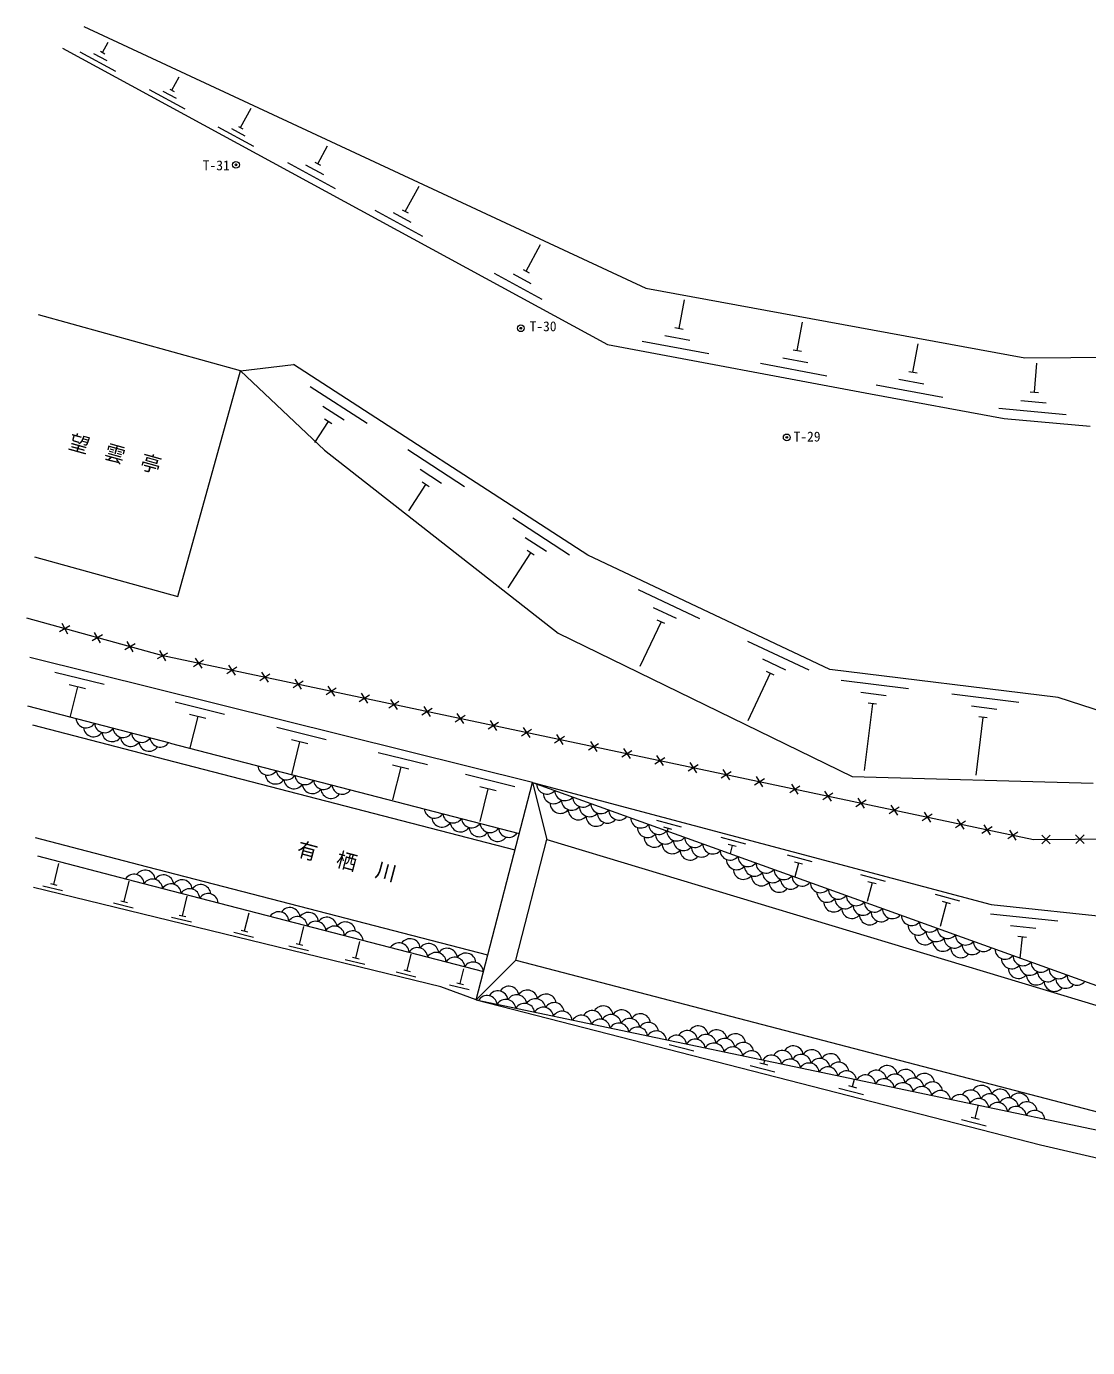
# Model space of a CAD drawing. Units: millimetres, scale not verified. Extents: x 343 to 153972, y 3534 to 128167.
# Drawn here: x 343 to 31659, y 3679 to 42693 of the extents above; entities that cross this region are included whole.
import ezdxf
from ezdxf.enums import TextEntityAlignment as Align

# ---------------------------------------------------------------- set-up
doc = ezdxf.new("R2010")
doc.units = ezdxf.units.MM
doc.header["$LTSCALE"] = 100
doc.header["$PDMODE"] = 32
doc.header["$PDSIZE"] = 50
doc.layers.add('0-0通り芯', color=4, linetype='Continuous', lineweight=13)
doc.styles.add('ＭＳ ゴシック', font='')
doc.styles.get('ＭＳ ゴシック').set_extended_font_data('MS Gothic')

msp = doc.modelspace()

# ---------------------------------------------------------------- linework, layer by layer
at = {"layer": '0-0通り芯', "color": 3}
for p, q in [((2040.1, 42693.4), (18618.1, 34963.7)), ((1410.6, 42052.8), (17489.6, 33302.8)), ((18618.1, 34963.7), (29812.6, 32902.3)), ((6657.1, 32525.5), (701.3, 34174.4)), ((17489.6, 33302.8), (25249.6, 31846.5)), ((29812.6, 32902.3), (41242.1, 33002.1)), ((29812.6, 32902.3), (34130.4, 32940)), ((4811.2, 25857.9), (6657.1, 32525.5)), ((6657.1, 32525.5), (8223.4, 32713.9)), ((6657.1, 32525.5), (9134.5, 30181.8)), ((16908.9, 27074.5), (8223.4, 32713.9)), ((25249.6, 31846.5), (29193.1, 31118.9)), ((29193.1, 31118.9), (31735.2, 30887)), ((9134.5, 30181.8), (16039.9, 24780.8)), ((581.8, 27028.8), (4811.2, 25857.9)), ((24050.6, 23707.7), (16908.9, 27074.5)), ((343, 25225.5), (4330.5, 24121.5)), ((16039.9, 24780.8), (24713.3, 20538.4)), ((15274.6, 20370.8), (438.8, 24059.5)), ((4330.5, 24121.5), (30063.7, 18680)), ((30789.1, 22877.5), (24050.6, 23707.7)), ((32190.2, 22427.8), (30789.1, 22877.5)), ((4586.1, 21528.9), (387.6, 22622.3)), ((517.2, 22071.8), (4461.3, 21044.7)), ((4586.1, 21528.9), (14883.9, 18862.2)), ((4457, 21045.8), (14758.5, 18378.1)), ((13611.2, 13947.4), (15274.6, 20370.8)), ((15274.6, 20370.8), (28810.4, 16764)), ((15274.6, 20370.8), (33098.8, 13943.5)), ((15274.6, 20370.8), (15704.8, 18683.5)), ((24713.3, 20538.4), (31827.2, 20346.4)), ((596.9, 18737.4), (3653.1, 17941.5)), ((14781.2, 15117.5), (15704.7, 18683.6)), ((15704.8, 18683.5), (33009.5, 13451.5)), ((30063.7, 18680), (33746.5, 18712.1)), ((667.2, 18202.4), (3528.3, 17457.3)), ((3653.1, 17941.5), (13954.6, 15273.8)), ((12574.9, 14336.2), (550.1, 17270)), ((3528.3, 17457.3), (13829.3, 14789.7)), ((28810.4, 16764), (35420.7, 16059.6)), ((13611.2, 13947.4), (14781.2, 15117.5)), ((14781.2, 15117.5), (32473.7, 10499.8)), ((13611.4, 13948.3), (12574.9, 14336.2)), ((13611.2, 13947.4), (30269.4, 9664.4)), ((13611.2, 13947.4), (32384.4, 10007.8)), ((30269.4, 9664.4), (55965.5, 3679.1))]:
    msp.add_line(p, q, dxfattribs=at)
at = {"layer": '0-0通り芯'}
for p, q in [((2592.5, 41922), (2757.8, 42225.7)), ((1922.1, 41945.3), (2976.1, 41371.7)), ((2323.2, 41897.8), (2718.5, 41682.7)), ((2526.7, 41957.8), (2658.4, 41886.1)), ((4637.2, 40809.3), (4852.3, 41204.5)), ((3966.8, 40832.6), (5020.8, 40259)), ((4367.9, 40785.1), (4763.1, 40570)), ((4571.3, 40845.1), (4703.1, 40773.4)), ((6665.2, 39705.7), (6975.3, 40275.5)), ((5994.8, 39728.9), (7048.8, 39155.4)), ((6395.9, 39681.5), (6791.1, 39466.4)), ((6599.3, 39741.5), (6731.1, 39669.8)), ((8938.3, 38639.4), (9225.1, 39166.5)), ((8044.4, 38670.5), (9449.8, 37905.7)), ((8850.5, 38687.2), (9026.1, 38591.6)), ((8579.2, 38607.2), (9106.2, 38320.4)), ((11523.2, 37232.8), (11930, 37980.3)), ((10629.3, 37263.8), (12034.7, 36499)), ((11164.1, 37200.5), (11691.1, 36913.7)), ((11435.4, 37280.6), (11611, 37185)), ((15087.6, 35463.8), (15517.1, 36252.9)), ((14999.8, 35511.6), (15175.5, 35416)), ((14145.9, 35407), (15551.3, 34642.2)), ((14704.6, 35387.6), (15231.6, 35100.8)), ((19604.1, 33775.9), (19761.8, 34616.2)), ((23089.9, 33121.7), (23247.6, 33962.1)), ((19182.9, 33565), (19920.1, 33426.6)), ((19481.2, 33799), (19726.9, 33752.9)), ((18516.1, 33400.1), (20481.8, 33031.2)), ((26505.2, 32484.2), (26660.3, 33325)), ((22668.8, 32910.8), (23405.9, 32772.4)), ((22967, 33144.8), (23212.7, 33098.7)), ((22001.9, 32746), (23967.6, 32377.1)), ((26382.3, 32506.9), (26628.1, 32461.6)), ((30088.1, 31895.8), (30165.7, 32747.3)), ((10395.5, 30963.8), (8718, 32053)), ((25418.4, 32105.1), (27385.2, 31742.2)), ((26084.7, 32272), (26822.2, 32135.9)), ((29688.8, 31646), (30435.7, 31577.9)), ((29963.6, 31907.2), (30212.6, 31884.4)), ((9716.1, 31065.2), (9087, 31473.6)), ((29040.5, 31419), (31032.2, 31237.3)), ((9246.3, 31030.3), (8843.3, 30409.6)), ((9351.2, 30962.3), (9141.5, 31098.4)), ((13271.7, 29096.3), (11594.3, 30185.5)), ((12592.3, 29197.6), (11963.3, 29606.1)), ((12122.6, 29162.8), (11622.7, 28393)), ((12227.4, 29094.8), (12017.7, 29230.9)), ((16371.5, 27083.6), (14694.1, 28172.8)), ((15692.1, 27185), (15063.1, 27593.4)), ((15222.4, 27150.1), (14549.4, 26113.7)), ((15327.2, 27082.1), (15117.5, 27218.2)), ((20218.1, 25199.4), (18409, 26052.2)), ((19531.2, 25208.1), (18852.8, 25527.9)), ((1316.1, 24826.4), (1623.7, 25000.6)), ((1382.8, 25067.3), (1557, 24759.6)), ((19070.5, 25110.2), (18450, 23793.9)), ((19183.6, 25056.9), (18957.4, 25163.5)), ((2279.9, 24559.5), (2587.5, 24733.8)), ((2346.6, 24800.5), (2520.8, 24492.8)), ((3243.6, 24292.7), (3551.2, 24467)), ((3310.3, 24533.7), (3484.5, 24226)), ((4207.3, 24025.9), (4515, 24200.1)), ((4274.1, 24266.8), (4448.3, 23959.2)), ((23442.1, 23679.5), (21633.1, 24532.3)), ((5275.2, 23794), (5571.5, 23986.9)), ((5326.9, 24038.6), (5519.8, 23742.3)), ((6305.3, 23831.7), (6498.2, 23535.4)), ((22755.2, 23688.2), (22076.9, 24008)), ((2635.6, 23255.6), (1180, 23617.6)), ((6253.6, 23587.1), (6549.9, 23780)), ((7231.9, 23380.2), (7528.3, 23573.1)), ((7283.7, 23624.8), (7476.5, 23328.5)), ((8262, 23417.9), (8454.9, 23121.6)), ((22294.5, 23590.3), (21632.3, 22185.7)), ((22407.6, 23537), (22181.5, 23643.6)), ((2090.1, 23133.7), (1604.9, 23254.3)), ((1847.5, 23194), (1620.9, 22282.7)), ((8210.3, 23173.3), (8506.6, 23366.2)), ((9188.7, 22966.4), (9485, 23159.3)), ((9240.4, 23211), (9433.3, 22914.7)), ((26370.4, 23134.7), (24385.4, 23379.3)), ((25715.2, 22928.3), (24970.8, 23020)), ((6184.4, 22373.3), (4728.7, 22735.2)), ((10167, 22759.6), (10463.3, 22952.4)), ((10218.8, 23004.2), (10411.6, 22707.8)), ((11038.2, 22575.3), (11334.5, 22768.2)), ((11089.9, 22819.9), (11282.8, 22523.6)), ((25308.2, 22691.3), (25065.5, 20721.8)), ((25432.2, 22676), (25184.1, 22706.6)), ((29635.2, 22732.5), (27650.2, 22977.1)), ((5638.8, 22251.3), (5153.6, 22372)), ((5396.3, 22311.6), (5166, 21385.7)), ((12016.6, 22368.5), (12312.9, 22561.3)), ((12068.3, 22613.1), (12261.2, 22316.7)), ((12994.9, 22161.6), (13291.3, 22354.4)), ((13046.7, 22406.2), (13239.5, 22109.9)), ((28980, 22526), (28235.6, 22617.8)), ((28573, 22289), (28362.4, 20579.9)), ((28697, 22273.8), (28448.9, 22304.3)), ((9191.7, 21625.6), (7736, 21987.5)), ((13973.3, 21954.7), (14269.6, 22147.6)), ((14025, 22199.3), (14217.9, 21903)), ((14951.7, 21747.8), (15248, 21940.7)), ((15003.4, 21992.4), (15196.3, 21696.1)), ((8646.1, 21503.6), (8160.9, 21624.3)), ((8403.5, 21563.9), (8162.3, 20593.5)), ((15930, 21540.9), (16226.3, 21733.8)), ((15981.8, 21785.5), (16174.6, 21489.2)), ((16933.6, 21328.7), (17230, 21521.6)), ((16985.4, 21573.3), (17178.2, 21277)), ((12177.9, 20883.1), (10722.3, 21245)), ((17912, 21121.8), (18208.3, 21314.7)), ((17963.7, 21366.4), (18156.6, 21070.1)), ((18890.4, 20914.9), (19186.7, 21107.8)), ((18942.1, 21159.5), (19135, 20863.2)), ((11632.4, 20761.1), (11147.2, 20881.8)), ((11389.8, 20821.5), (11148.5, 19851)), ((19868.8, 20708), (20165.1, 20900.9)), ((19920.5, 20952.6), (20113.3, 20656.3)), ((20847.1, 20501.1), (21143.4, 20694)), ((20898.8, 20745.7), (21091.7, 20449.4)), ((14752.3, 20243), (13296.7, 20604.9)), ((21825.5, 20294.3), (22121.8, 20487.1)), ((21877.2, 20538.9), (22070.1, 20242.5)), ((22919.4, 20318.5), (23112.2, 20022.2)), ((14206.8, 20121), (13721.6, 20241.7)), ((13964.2, 20181.4), (13722.9, 19210.9)), ((22867.6, 20073.9), (23164, 20266.8)), ((23846, 19867), (24142.3, 20059.9)), ((23897.7, 20111.6), (24090.6, 19815.3)), ((24876.1, 19904.7), (25069, 19608.4)), ((24824.4, 19660.1), (25120.7, 19853)), ((25802.7, 19453.2), (26099.1, 19646.1)), ((25854.5, 19697.8), (26047.3, 19401.5)), ((19672.7, 19051.4), (18948, 19244.5)), ((26781.1, 19246.4), (27077.4, 19439.2)), ((26832.8, 19490.9), (27025.7, 19194.6)), ((27759.5, 19039.5), (28055.8, 19232.3)), ((27811.2, 19284.1), (28004.1, 18987.7)), ((28595, 19118.3), (28787.9, 18822)), ((19394.5, 18978), (19152.9, 19042.4)), ((19273.7, 19010.2), (19249.2, 18918.3)), ((21569.2, 18546), (20844.5, 18739.1)), ((28543.3, 18873.7), (28839.6, 19066.6)), ((29301.9, 18713.3), (29598.2, 18906.2)), ((29353.6, 18957.9), (29546.5, 18661.6)), ((30306.7, 18807.1), (30558.9, 18559.3)), ((30308.9, 18557.1), (30556.7, 18809.3)), ((31306.6, 18815.8), (31558.8, 18568)), ((31308.8, 18565.8), (31556.6, 18818)), ((21291, 18472.7), (21049.4, 18537)), ((21170.2, 18504.9), (21107, 18267.7)), ((1146.8, 17356), (1297.8, 17974.6)), ((23528, 18024.1), (22803.3, 18217.2)), ((23249.7, 17950.7), (23008.2, 18015.1)), ((23128.9, 17982.9), (23020.9, 17577.5)), ((25697.3, 17446), (24972.6, 17639.1)), ((828.7, 17317.8), (1411.6, 17175.6)), ((1049.7, 17379.7), (1244, 17332.3)), ((3226.8, 16848.5), (3373, 17447.9)), ((25298.3, 17404.9), (25151.5, 16854.1)), ((25419, 17372.7), (25177.5, 17437.1)), ((2908.7, 16810.4), (3491.6, 16668.1)), ((3129.6, 16872.3), (3324, 16824.8)), ((4947, 16428.9), (5088.7, 17009.7)), ((27894, 16860.7), (27169.3, 17053.8)), ((27494.9, 16819.5), (27307, 16114.3)), ((27615.7, 16787.4), (27374.2, 16851.7)), ((4628.8, 16390.7), (5211.7, 16248.5)), ((4849.8, 16452.6), (5044.1, 16405.2)), ((6782, 15981.1), (6912.7, 16517)), ((30784.8, 16267), (28796.1, 16478.9)), ((6684.8, 16004.9), (6879.1, 15957.4)), ((8403.8, 15585.4), (8533.5, 16117.2)), ((30133.2, 16049.8), (29387.4, 16129.3)), ((6463.9, 15943), (7046.8, 15800.7)), ((8306.7, 15609.2), (8501, 15561.7)), ((10063.2, 15180.6), (10182.2, 15668.4)), ((29854.4, 15792.9), (29605.8, 15819.4)), ((29730.1, 15806.1), (29663.6, 15182.2)), ((8085.7, 15547.3), (8668.6, 15405)), ((11574.4, 14811.9), (11693.3, 15299.2)), ((9745.1, 15142.4), (10328, 15000.2)), ((9966.1, 15204.3), (10160.4, 15156.9)), ((11477.3, 14835.6), (11671.6, 14788.2)), ((13143.5, 14429.1), (13250.1, 14866.2)), ((11256.3, 14773.7), (11839.2, 14631.5)), ((13046.3, 14452.8), (13240.6, 14405.3)), ((12825.4, 14390.9), (13408.3, 14248.7)), ((19314.8, 12628.1), (20041.1, 12441.4)), ((22104, 12058.1), (22130.1, 12159.7)), ((21705.3, 12013.5), (22431.7, 11826.7)), ((21982.9, 12089.2), (22225.1, 12027)), ((24322.9, 11340.5), (25049.3, 11153.7)), ((24600.5, 11416.2), (24842.6, 11354)), ((24721.6, 11385.1), (24777.9, 11604.1)), ((28341.7, 10454.3), (28439.8, 10835.6)), ((27943.1, 10409.7), (28669.4, 10222.9)), ((28220.7, 10485.4), (28462.8, 10423.2))]:
    msp.add_line(p, q, dxfattribs=at)
for centre in [(6526.9, 38606), (14933.1, 33781), (22781.9, 30557.4)]:
    msp.add_circle(centre, 100, dxfattribs=at)
for centre, start, end in [((2102.9, 22278.9), 184.87403, 325.93163), ((2323.4, 22014.8), 184.87403, 325.93163), ((2649.6, 22136.5), 184.87403, 325.93163), ((3196.4, 21994.1), 184.87403, 325.93163), ((2870.2, 21872.4), 184.87403, 325.93163), ((3416.9, 21730), 184.87403, 325.93163), ((3743.1, 21851.7), 184.87403, 325.93163), ((3963.7, 21587.6), 184.87403, 325.93163), ((4289.9, 21709.4), 184.87403, 325.93163), ((7470, 20885.3), 184.95273, 326.01031), ((8017, 20743.7), 184.95273, 326.01031), ((7691, 20621.5), 184.95273, 326.01031), ((8237.9, 20479.9), 184.95273, 326.01031), ((8564, 20602.1), 184.95273, 326.01031), ((8784.9, 20338.3), 184.95273, 326.01031), ((9110.9, 20460.4), 184.95273, 326.01031), ((9657.9, 20318.8), 184.95273, 326.01031), ((15704.2, 20322.2), 179.64228, 320.69987), ((9331.8, 20196.6), 184.95273, 326.01031), ((15899.8, 20039), 179.64228, 320.69987), ((16235.7, 20130.5), 179.64228, 320.69987), ((16767.3, 19938.8), 179.64228, 320.69987), ((12385.8, 19612.4), 184.95273, 326.01031), ((16100.1, 19754.2), 179.64228, 320.69987), ((16431.3, 19847.4), 179.64228, 320.69987), ((16631.6, 19562.6), 179.64228, 320.69987), ((16962.8, 19655.7), 179.64228, 320.69987), ((17298.7, 19747.2), 179.64228, 320.69987), ((17830.3, 19555.5), 179.64228, 320.69987), ((12606.7, 19348.5), 184.95273, 326.01031), ((12932.8, 19470.7), 184.95273, 326.01031), ((13153.7, 19206.9), 184.95273, 326.01031), ((13479.7, 19329.1), 184.95273, 326.01031), ((14026.7, 19187.4), 184.95273, 326.01031), ((17158.4, 19372.6), 179.64228, 320.69987), ((17494.3, 19464.1), 179.64228, 320.69987), ((18475.8, 19322.8), 179.64228, 320.69987), ((19007.3, 19131.1), 179.64228, 320.69987), ((13700.7, 19065.3), 184.95273, 326.01031), ((14247.6, 18923.6), 184.95273, 326.01031), ((14573.7, 19045.8), 184.95273, 326.01031), ((18671.4, 19039.6), 179.64228, 320.69987), ((18871.6, 18754.8), 179.64228, 320.69987), ((19202.9, 18848), 179.64228, 320.69987), ((19538.8, 18939.4), 179.64228, 320.69987), ((20070.3, 18747.8), 179.64228, 320.69987), ((19403.1, 18563.2), 179.64228, 320.69987), ((19734.4, 18656.3), 179.64228, 320.69987), ((19929.9, 18373.2), 179.64228, 320.69987), ((20265.9, 18464.7), 179.64228, 320.69987), ((20601.8, 18556.1), 179.64228, 320.69987), ((21108.2, 18373.5), 179.64228, 320.69987), ((21303.8, 18090.4), 179.64228, 320.69987), ((21639.7, 18181.9), 179.64228, 320.69987), ((22171.2, 17990.2), 179.64228, 320.69987), ((3517.4, 17356.8), 4.87403, 145.93162), ((3843.6, 17478.5), 4.87403, 145.93162), ((4390.4, 17336.1), 4.87403, 145.93162), ((21504, 17805.6), 179.64228, 320.69987), ((21835.3, 17898.7), 179.64228, 320.69987), ((22035.5, 17613.9), 179.64228, 320.69987), ((22366.8, 17707.1), 179.64228, 320.69987), ((22702.7, 17798.6), 179.64228, 320.69987), ((23234.2, 17606.9), 179.64228, 320.69987), ((4064.2, 17214.4), 4.87403, 145.93162), ((4611, 17072), 4.87403, 145.93162), ((4937.2, 17193.7), 4.87403, 145.93162), ((5157.7, 16929.6), 4.87403, 145.93162), ((5483.9, 17051.3), 4.87403, 145.93162), ((22562.3, 17424), 179.64228, 320.69987), ((22898.3, 17515.4), 179.64228, 320.69987), ((23774.8, 17412), 179.64228, 320.69987), ((24306.3, 17220.3), 179.64228, 320.69987), ((5704.5, 16787.2), 4.87403, 145.93162), ((23970.4, 17128.8), 179.64228, 320.69987), ((24170.6, 16844), 179.64228, 320.69987), ((24501.9, 16937.2), 179.64228, 320.69987), ((24837.8, 17028.7), 179.64228, 320.69987), ((25369.3, 16837), 179.64228, 320.69987), ((7789.4, 16250.6), 4.95271, 146.01032), ((8115.4, 16372.7), 4.95271, 146.01032), ((8336.3, 16108.9), 4.95271, 146.01032), ((8662.4, 16231.1), 4.95271, 146.01032), ((9209.3, 16089.4), 4.95271, 146.01032), ((24702.1, 16652.4), 179.64228, 320.69987), ((25033.4, 16745.5), 179.64228, 320.69987), ((25228.9, 16462.4), 179.64228, 320.69987), ((25564.9, 16553.9), 179.64228, 320.69987), ((25900.8, 16645.3), 179.64228, 320.69987), ((26466.2, 16441.5), 179.64228, 320.69987), ((8883.3, 15967.3), 4.95271, 146.01032), ((9430.3, 15825.6), 4.95271, 146.01032), ((9756.3, 15947.8), 4.95271, 146.01032), ((26661.7, 16158.4), 179.64228, 320.69987), ((26997.7, 16249.8), 179.64228, 320.69987), ((27529.2, 16058.2), 179.64228, 320.69987), ((9977.2, 15684), 4.95271, 146.01032), ((11339, 15331.3), 4.95271, 146.01032), ((11665, 15453.5), 4.95271, 146.01032), ((12212, 15311.9), 4.95271, 146.01032), ((26862, 15873.5), 179.64228, 320.69987), ((27193.2, 15966.7), 179.64228, 320.69987), ((27393.5, 15681.9), 179.64228, 320.69987), ((27724.7, 15775.1), 179.64228, 320.69987), ((28060.7, 15866.5), 179.64228, 320.69987), ((28592.2, 15674.9), 179.64228, 320.69987), ((11886, 15189.7), 4.95271, 146.01032), ((12432.9, 15048.1), 4.95271, 146.01032), ((12759, 15170.2), 4.95271, 146.01032), ((13305.9, 15028.6), 4.95271, 146.01032), ((27920.3, 15491.9), 179.64228, 320.69987), ((28256.2, 15583.4), 179.64228, 320.69987), ((29224.5, 15446.9), 179.64228, 320.69987), ((29756, 15255.2), 179.64228, 320.69987), ((12979.9, 14906.4), 4.95271, 146.01032), ((13526.8, 14764.8), 4.95271, 146.01032), ((29420, 15163.7), 179.64228, 320.69987), ((29620.3, 14878.9), 179.64228, 320.69987), ((29951.5, 14972.1), 179.64228, 320.69987), ((30287.5, 15063.6), 179.64228, 320.69987), ((30819, 14871.9), 179.64228, 320.69987), ((30151.8, 14687.3), 179.64228, 320.69987), ((30483, 14780.4), 179.64228, 320.69987), ((30678.6, 14497.3), 179.64228, 320.69987), ((31014.5, 14588.8), 179.64228, 320.69987), ((31350.5, 14680.2), 179.64228, 320.69987), ((13937.6, 13776.8), 7.61945, 148.67704), ((14257.5, 13914), 7.61945, 148.67704), ((14577.6, 14051.2), 7.61945, 148.67704), ((14810.5, 13797.9), 7.61945, 148.67704), ((15125.6, 13936.2), 7.61945, 148.67704), ((15678.6, 13820.1), 7.61945, 148.67704), ((14490.5, 13660.7), 7.61945, 148.67704), ((15043.5, 13544.7), 7.61945, 148.67704), ((15363.5, 13681.9), 7.61945, 148.67704), ((15596.4, 13428.7), 7.61945, 148.67704), ((15916.4, 13565.9), 7.61945, 148.67704), ((17360.1, 13467.3), 7.61945, 148.67704), ((16149.4, 13312.6), 7.61945, 148.67704), ((16720.1, 13192.8), 7.61945, 148.67704), ((17040.1, 13330), 7.61945, 148.67704), ((17273.1, 13076.8), 7.61945, 148.67704), ((17593.1, 13214), 7.61945, 148.67704), ((17908.2, 13352.2), 7.61945, 148.67704), ((18146, 13098), 7.61945, 148.67704), ((18461.1, 13236.2), 7.61945, 148.67704), ((18699, 12981.9), 7.61945, 148.67704), ((17826, 12960.8), 7.61945, 148.67704), ((18379, 12844.7), 7.61945, 148.67704), ((18931.9, 12728.7), 7.61945, 148.67704), ((19526.3, 12604), 7.61945, 148.67704), ((19846.3, 12741.2), 7.61945, 148.67704), ((20166.3, 12878.4), 7.61945, 148.67704), ((20399.3, 12625.1), 7.61945, 148.67704), ((20714.4, 12763.4), 7.61945, 148.67704), ((21267.3, 12647.3), 7.61945, 148.67704), ((20079.2, 12487.9), 7.61945, 148.67704), ((20632.2, 12371.9), 7.61945, 148.67704), ((20952.2, 12509.1), 7.61945, 148.67704), ((21185.2, 12255.8), 7.61945, 148.67704), ((21505.2, 12393), 7.61945, 148.67704), ((22972.5, 12289.5), 7.61945, 148.67704), ((21738.1, 12139.8), 7.61945, 148.67704), ((22332.5, 12015.1), 7.61945, 148.67704), ((22652.5, 12152.3), 7.61945, 148.67704), ((22885.4, 11899), 7.61945, 148.67704), ((23205.5, 12036.2), 7.61945, 148.67704), ((23520.6, 12174.5), 7.61945, 148.67704), ((23758.4, 11920.2), 7.61945, 148.67704), ((24073.5, 12058.4), 7.61945, 148.67704), ((24311.4, 11804.1), 7.61945, 148.67704), ((23438.4, 11783), 7.61945, 148.67704), ((23991.4, 11666.9), 7.61945, 148.67704), ((24544.3, 11550.9), 7.61945, 148.67704), ((25104.6, 11433.3), 7.61945, 148.67704), ((25424.6, 11570.5), 7.61945, 148.67704), ((25744.6, 11707.7), 7.61945, 148.67704), ((25977.6, 11454.5), 7.61945, 148.67704), ((26292.7, 11592.7), 7.61945, 148.67704), ((26845.6, 11476.7), 7.61945, 148.67704), ((25657.6, 11317.3), 7.61945, 148.67704), ((26210.5, 11201.2), 7.61945, 148.67704), ((26530.5, 11338.5), 7.61945, 148.67704), ((26763.5, 11085.2), 7.61945, 148.67704), ((27083.5, 11222.4), 7.61945, 148.67704), ((28533.1, 11122.6), 7.61945, 148.67704), ((27316.4, 10969.2), 7.61945, 148.67704), ((27893.1, 10848.2), 7.61945, 148.67704), ((28213.1, 10985.4), 7.61945, 148.67704), ((28446, 10732.1), 7.61945, 148.67704), ((28766, 10869.3), 7.61945, 148.67704), ((29081.1, 11007.6), 7.61945, 148.67704), ((29319, 10753.3), 7.61945, 148.67704), ((29634.1, 10891.5), 7.61945, 148.67704), ((29871.9, 10637.2), 7.61945, 148.67704), ((28999, 10616.1), 7.61945, 148.67704), ((29551.9, 10500), 7.61945, 148.67704), ((30104.9, 10384), 7.61945, 148.67704)]:
    msp.add_arc(centre, 300, start, end, dxfattribs=at)
at = {"layer": '0-0通り芯', "color": 7}
for p in [(6526.9, 38606), (14933.1, 33781), (22781.9, 30557.4)]:
    msp.add_point(p, dxfattribs=at)

# ---------------------------------------------------------------- texts
at = {"layer": '0-0通り芯', "color": 2, "style": 'ＭＳ ゴシック'}
for s, p in [('T-31', (5546.5, 38355.9)), ('T-30', (15189.8, 33602.7)), ('T-29', (22980.9, 30347))]:
    msp.add_text(s, height=293.3, dxfattribs=at).set_placement(p, align=Align.BOTTOM_LEFT)
at = {"layer": '0-0通り芯', "color": 3, "insert": (1539.6, 30188), "char_height": 439.9, "attachment_point": 7, "rotation": 344.424, "style": 'ＭＳ ゴシック'}
msp.add_mtext('\\T1.83;望雲亭', dxfattribs=at)
at = {"layer": '0-0通り芯', "color": 2, "insert": (8275.3, 18160), "char_height": 439.9, "attachment_point": 7, "rotation": 345.203, "style": 'ＭＳ ゴシック'}
msp.add_mtext('\\T2;有栖川', dxfattribs=at)

doc.saveas('drawing.dxf')
